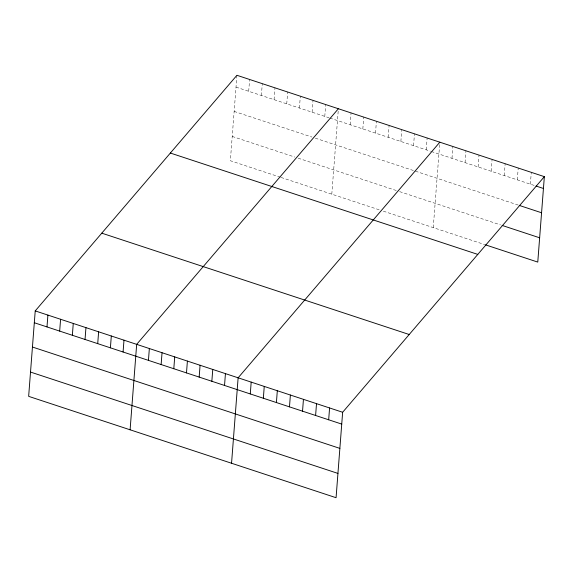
<?xml version="1.0" encoding="UTF-8"?>
<svg xmlns="http://www.w3.org/2000/svg" width="573" height="573" viewBox="0 0 573 573"><rect width="100%" height="100%" fill="white"/><g stroke="black" fill="none" stroke-linecap="round" stroke-linejoin="round"><path stroke-width="0.43" stroke-dasharray="2.87 2.15" d="M236.928 75.292L230.353 160.734L280.233 177.179M248.696 91.3L249.613 79.475M261.381 95.483L262.291 83.658M274.059 99.666L274.976 87.834M286.744 103.842L287.653 92.017M299.421 108.025L300.338 96.2M312.106 112.208L313.016 100.375M324.784 116.383L325.693 104.558M331.803 194.183L338.314 109.586M350.146 124.749L351.056 112.924M362.831 128.932L363.74 117.1M375.508 133.108L376.418 121.283M388.193 137.291L389.103 125.466M400.871 141.474L401.78 129.641M413.556 145.649L414.465 133.824M426.233 149.832L427.143 138.007M433.252 227.624L439.763 143.035M451.982 158.32L452.892 146.495M465.047 162.632L465.956 150.799M478.111 166.936L479.021 155.111M491.176 171.241L492.085 159.416M504.247 175.553L505.157 163.728M517.312 179.858L518.221 168.032M530.376 184.169L531.286 172.337M236.019 87.117L329.017 117.78M329.862 118.059L430.459 151.229M431.311 151.508L535.275 185.781M234.149 111.413L311.927 137.054M315.308 138.172L518.708 205.227M232.223 136.438L294.787 157.066M298.168 158.184L397.082 190.795M399.617 191.626L500.451 224.874M281.078 177.458L379.992 210.069M383.373 211.179L484.701 244.585"/><path stroke-width="0.86" d="M35.225 310.91L28.65 396.351L336.072 497.708L342.647 412.266L544.35 176.649L236.928 75.292L35.225 310.91L342.647 412.266M46.993 326.918L47.903 315.093M59.678 331.101L60.588 319.276M72.356 335.284L73.265 323.459M85.04 339.46L85.95 327.634M97.718 343.642L98.628 331.817M110.403 347.825L111.312 336M123.08 352.008L123.99 340.176M130.1 429.8L136.675 344.359L338.378 108.741M148.443 360.367L149.352 348.542M161.128 364.55L162.037 352.724M173.805 368.726L174.715 356.9M186.49 372.908L187.4 361.083M199.168 377.091L200.077 365.266M211.852 381.274L212.762 369.442M224.53 385.45L225.44 373.625M231.549 463.249L238.124 377.808L439.828 142.19M250.279 393.938L251.189 382.112M263.344 398.249L264.253 386.424M276.408 402.554L277.318 390.729M289.472 406.866L290.382 395.033M302.537 411.17L303.446 399.345M315.601 415.475L316.518 403.65M328.673 419.787L329.582 407.962M544.35 176.649L537.775 262.09L485.517 244.857M536.092 186.053L543.44 188.474M519.525 205.499L541.571 212.769M502.084 225.411L539.644 237.795M170.367 153.048L477.789 254.405M101.786 233.161L409.208 334.51M34.316 322.742L341.737 424.092M32.446 347.03L339.868 448.387M30.519 372.063L337.941 473.413"/></g></svg>
